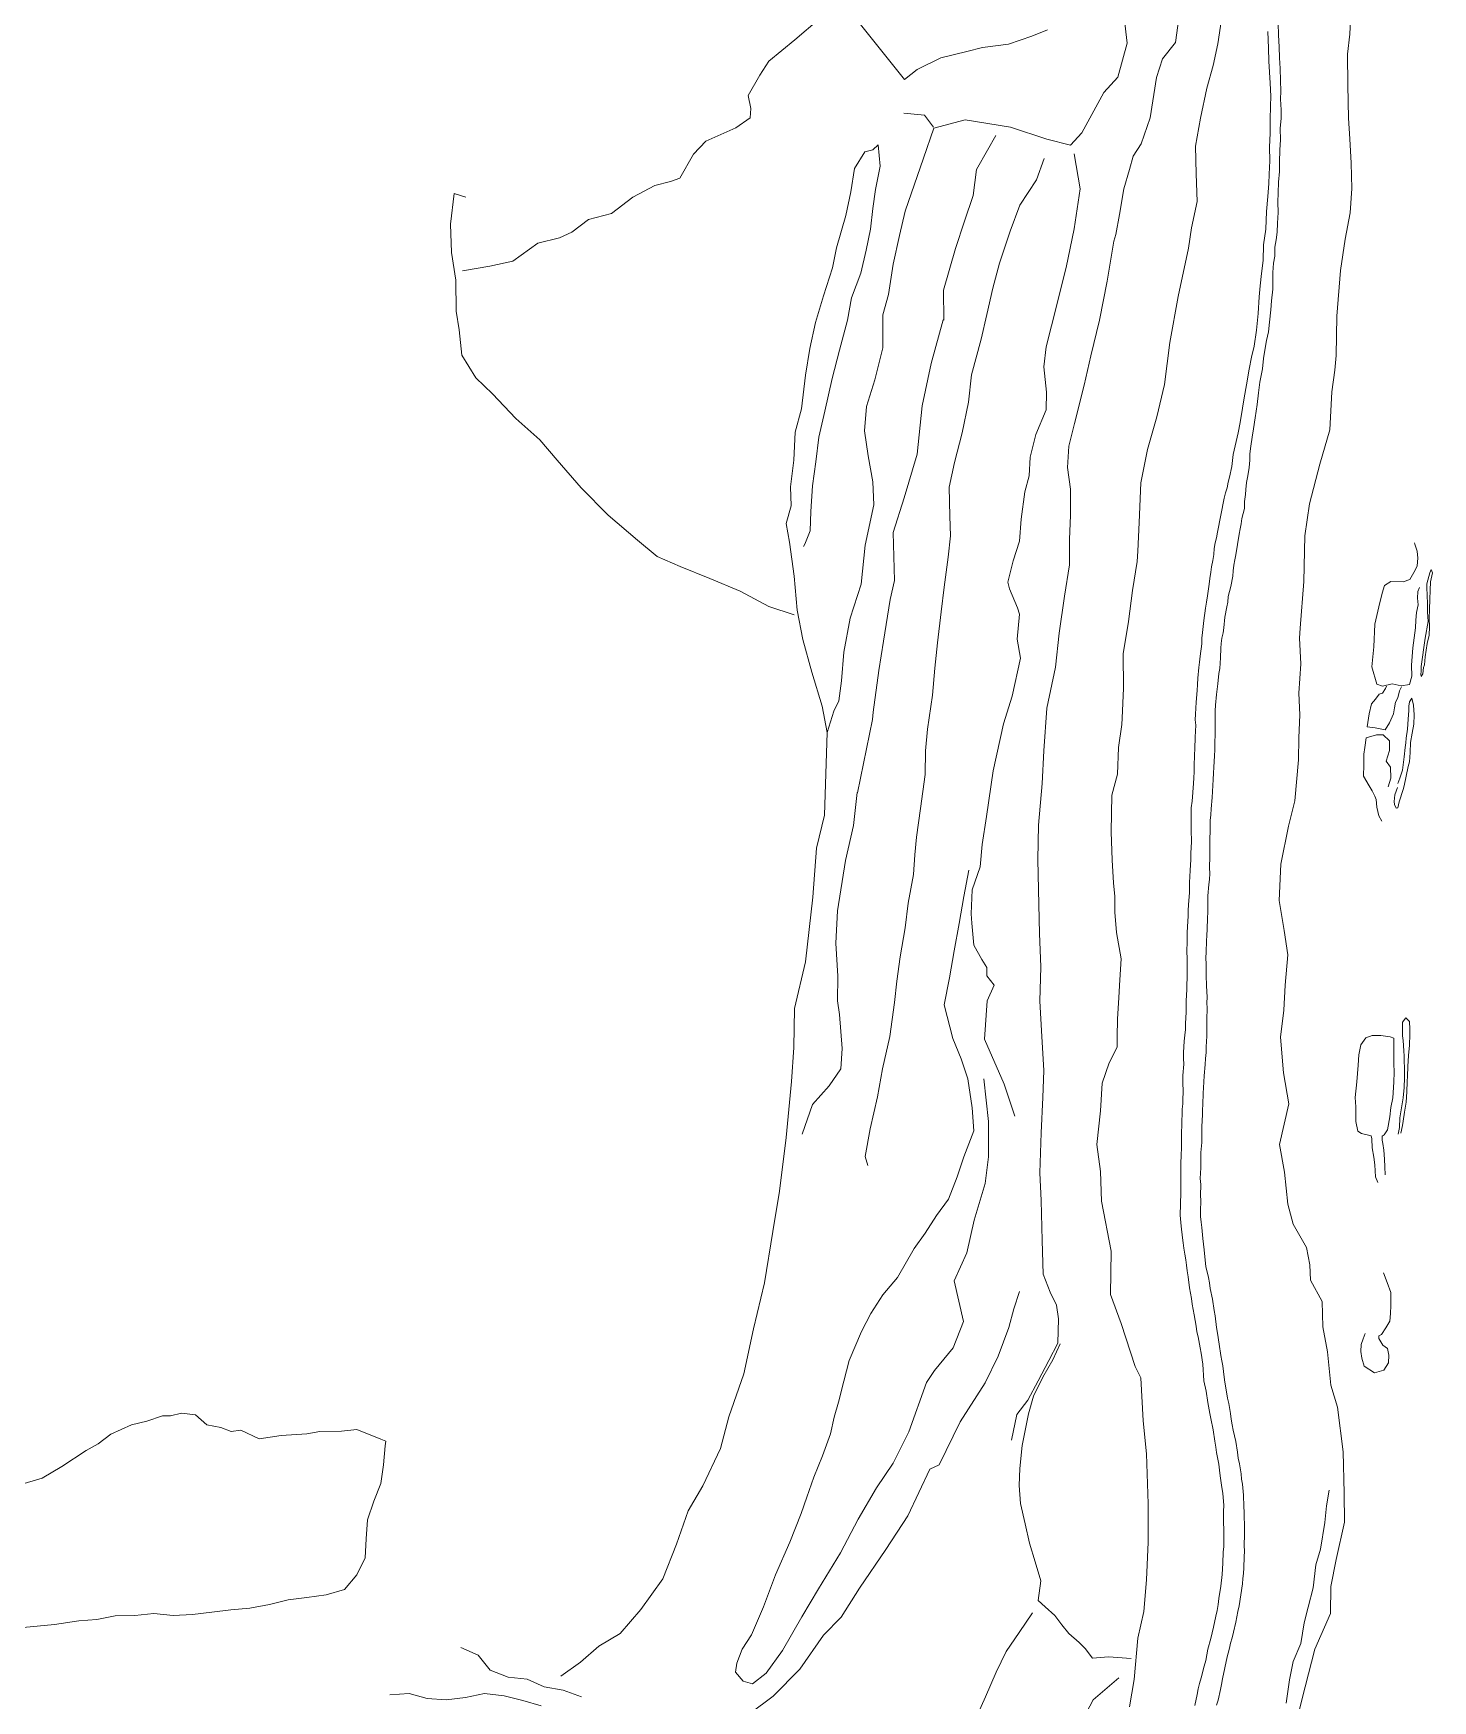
# Model space of a CAD drawing. Extents: x 683321 to 688873, y 7661944 to 7668387.
# Drawn here: x 685194.4 to 685565.3, y 7665624.4 to 7666066.5 of the extents above; entities that cross this region are included whole.
import ezdxf

# ---------------------------------------------------------------- set-up
doc = ezdxf.new("R2010")
doc.units = 0
doc.header["$MEASUREMENT"] = 0
doc.layers.add('01 CRESTA_Line', color=3, linetype='Continuous', lineweight=20)

msp = doc.modelspace()

# ---------------------------------------------------------------- linework, layer by layer
at = {"layer": '01 CRESTA_Line'}
for points in [[(685334.24, 7665630.9, 4250.77), (685339.4, 7665634.64, 4252.93), (685344.34, 7665638.86, 4254.88), (685349.96, 7665642.21, 4255.91), (685355.47, 7665648.59, 4258.19), (685361.29, 7665656.75, 4259.31), (685364.9, 7665665.88, 4260.43), (685367.94, 7665674.76, 4261.44), (685371.9, 7665681.42, 4261.79), (685376.57, 7665691.25, 4262.58), (685378.75, 7665699.65, 4264.15), (685382.75, 7665711.1, 4265.39), (685385.31, 7665723, 4266.96), (685388.17, 7665735.21, 4268.51), (685390.45, 7665748.84, 4270.43), (685392.15, 7665759.49, 4272.03), (685393.97, 7665773.74, 4273.08), (685395.39, 7665788.61, 4274.46), (685395.98, 7665797.58, 4275.34), (685396.16, 7665807.92, 4275.82), (685399.04, 7665820.34, 4275.68), (685401.05, 7665837.42, 4277.66), (685401.98, 7665850.4, 4278.45), (685404.1, 7665859.19, 4278.37), (685404.43, 7665870.15, 4279.83), (685404.79, 7665881.1, 4281.65), (685406.54, 7665886.8, 4280.14), (685407.93, 7665889.5, 4280.31), (685408.59, 7665894.85, 4281.19), (685409.22, 7665902.4, 4282.09), (685410.92, 7665911.42, 4282.57), (685413.84, 7665920.44, 4283.02), (685414.87, 7665930.8, 4283.02), (685417.14, 7665941.44, 4282.92), (685416.89, 7665947.56, 4282.94), (685415.7, 7665954.47, 4283.05), (685414.72, 7665961.13, 4283.28), (685415.25, 7665967.57, 4283.82), (685417.49, 7665974.57, 4283.77), (685419.61, 7665983.12, 4284.5), (685419.58, 7665991.82, 4284.55), (685421.11, 7665997.2, 4284.35), (685422.3, 7666005.32, 4284.4), (685424.01, 7666012.91, 4284.32), (685425.52, 7666019.37, 4284.2), (685430.34, 7666033.35, 4284.01), (685433.1, 7666041.3, 4284.02), (685441.41, 7666043.54, 4278.4), (685453.37, 7666041.61, 4269.3), (685463.06, 7666038.41, 4260.93), (685469.3, 7666036.82, 4257.01), (685472.3, 7666040.12, 4255.47), (685478.16, 7666050.79, 4250.27), (685481.81, 7666054.87, 4248.01), (685484.34, 7666063.9, 4246.41), (685482.93, 7666076.07, 4246.57)], [(685408.32, 7666075.56, 4286.03), (685425.35, 7666054.23, 4280.76), (685428.64, 7666056.86, 4278.76), (685434.95, 7666059.98, 4274.93), (685441.8, 7666061.69, 4270.59), (685445.97, 7666062.71, 4268.06), (685452.91, 7666063.62, 4263.15), (685459.06, 7666065.71, 4258.94), (685463.2, 7666067.42, 4258.7)], [(685308.21, 7666003.52, 4348.57), (685315.45, 7666004.77, 4345.41), (685321.48, 7666006.09, 4342.9), (685328.13, 7666010.86, 4339.3), (685333.84, 7666012.28, 4336.24), (685337.17, 7666013.74, 4334.43), (685341.56, 7666017.08, 4331.29), (685347.69, 7666018.74, 4328.12), (685353.33, 7666023.07, 4324.17), (685359.17, 7666026.16, 4319.79), (685363.3, 7666027.17, 4317.35), (685365.73, 7666028.07, 4316.1), (685369.4, 7666034.44, 4313.37), (685372.63, 7666037.88, 4311.43), (685380.64, 7666041.41, 4306.76), (685384.4, 7666044.11, 4304.38), (685384.57, 7666046.51, 4303.88), (685383.88, 7666049.98, 4303.55), (685386.94, 7666055.36, 4301.19), (685389.32, 7666059.13, 4299.23), (685396.22, 7666064.75, 4294.76), (685402.91, 7666070.44, 4290.36)], [(685498.29, 7666072.4, 4236.3), (685497.11, 7666064.04, 4236.27), (685493.7, 7666059.71, 4236.14), (685492.08, 7666054.81, 4236.04), (685490.44, 7666044.11, 4235.76), (685488.05, 7666037.19, 4235.39), (685485.9, 7666033.88, 4235.74), (685484.98, 7666030.4, 4235.41), (685483.44, 7666025.29, 4235.29), (685482.3, 7666018.41, 4235.21), (685481.34, 7666013.12, 4235.34), (685480.81, 7666011.38, 4235.38), (685479.03, 7666000.75, 4235.13), (685476.99, 7665990.43, 4235.03), (685474.66, 7665980.94, 4234.87), (685472.96, 7665973.16, 4235.14), (685470.38, 7665963.03, 4235.17), (685468.84, 7665957.06, 4235.22), (685468.47, 7665951.33, 4235.26), (685469.26, 7665945.62, 4235.24), (685469.32, 7665938.72, 4235.12), (685469.06, 7665932.26, 4235.14), (685469.06, 7665925.55, 4235.17), (685467.72, 7665917.28, 4235.2), (685466.3, 7665907.46, 4235.24), (685465.29, 7665898.4, 4235.23), (685463.04, 7665887.59, 4235.44), (685462.23, 7665876.22, 4235.3), (685461.77, 7665867.6, 4235.04), (685460.82, 7665856.54, 4235.13), (685460.61, 7665847.47, 4235.47), (685460.91, 7665835.55, 4235.41), (685461.06, 7665827.81, 4235.54), (685461.4, 7665818.99, 4235.76), (685461.2, 7665809.87, 4236.12), (685461.71, 7665800.48, 4236.04), (685462.27, 7665791.54, 4235.8), (685461.98, 7665784.35, 4236.05), (685461.49, 7665774.98, 4236.06), (685461.17, 7665764.41, 4236.33), (685461.51, 7665757.07, 4236.26), (685461.75, 7665746.39, 4236.61), (685462.03, 7665737.52, 4236.42), (685463.91, 7665732.75, 4234.97), (685465.63, 7665729.28, 4234.11), (685466.11, 7665725.7, 4233.55), (685465.96, 7665719.17, 4233.62), (685463.55, 7665714.64, 4233.74), (685460.69, 7665709.25, 4233.96), (685458.03, 7665704.13, 4234.09), (685455.1, 7665700.25, 4234.32), (685453.7, 7665693.52, 4233.88)], [(685484.95, 7665622.75, 4216.12), (685486.21, 7665630.06, 4217.64), (685487.13, 7665641.02, 4220.2), (685488.73, 7665648.07, 4220.05), (685489.41, 7665656.44, 4220.11), (685489.88, 7665666.45, 4220.45), (685489.92, 7665676.62, 4220.39), (685489.42, 7665689.89, 4220.07), (685488.58, 7665698.65, 4219.78), (685487.95, 7665710, 4220.31), (685486.48, 7665713, 4220.29), (685482.71, 7665724.39, 4220.1), (685479.9, 7665732.1, 4220.11), (685480.1, 7665743.62, 4220.24), (685477.49, 7665756.81, 4220.32), (685477.25, 7665764.68, 4220.33), (685476.27, 7665771.92, 4220.35), (685477.21, 7665780.81, 4220.27), (685477.68, 7665788.17, 4220.5), (685479.52, 7665793.49, 4220.68), (685481.65, 7665797.71, 4220.4), (685481.7, 7665800.4, 4220.47), (685481.77, 7665805.1, 4220.48), (685482.15, 7665810.88, 4220.49), (685482.42, 7665815.55, 4220.41), (685482.73, 7665821.14, 4220.17), (685481.45, 7665828.06, 4221.5), (685481.06, 7665833.44, 4221.27), (685481.09, 7665837.63, 4221.07), (685480.73, 7665841.21, 4221.09), (685480.35, 7665847.26, 4220.88), (685480.1, 7665854.73, 4220.81), (685480.22, 7665864.5, 4221.08), (685481.75, 7665870.02, 4220.75), (685482.04, 7665877.11, 4220.97), (685482.91, 7665883.26, 4220.98), (685482.96, 7665884.91, 4221.06), (685483.33, 7665892.85, 4220.96), (685483.26, 7665901.95, 4220.91), (685484.7, 7665910.52, 4220.78), (685485.73, 7665918.79, 4220.89), (685486.94, 7665926.49, 4220.81), (685487.18, 7665929.19, 4220.98), (685487.54, 7665936.78, 4220.89), (685487.92, 7665947.26, 4220.71), (685489.73, 7665956.18, 4220.42), (685492.18, 7665964.79, 4220.02), (685494.22, 7665973.37, 4219.93), (685495.59, 7665984.49, 4219.71), (685497.86, 7665996.68, 4219.88), (685500.55, 7666009.54, 4220.1), (685501.36, 7666014.87, 4220.19), (685502.86, 7666021.87, 4220.29), (685502.61, 7666029.19, 4220.46), (685502.45, 7666036.55, 4220.25), (685503.77, 7666044.01, 4220.4), (685505.47, 7666051.96, 4220.49), (685507.08, 7666057.91, 4220.83), (685508.36, 7666063.7, 4220.97), (685509.33, 7666070.13, 4221.24)], [(685543.73, 7666073.48, 4210.77), (685543.31, 7666066.22, 4210.74), (685542.73, 7666060.99, 4210.84), (685542.84, 7666052.74, 4211.34), (685543.02, 7666044.03, 4211.42), (685543.31, 7666038.55, 4211.01), (685543.68, 7666032.02, 4211.19), (685543.88, 7666025.37, 4211.1), (685543.38, 7666018.92, 4210.71), (685542.14, 7666011.94, 4210.7), (685540.87, 7666003.59, 4209.89), (685539.93, 7665991.51, 4209.84), (685539.74, 7665981.03, 4209.61), (685539.32, 7665977.18, 4209.9), (685538.52, 7665971.45, 4209.73), (685538.01, 7665961.36, 4209.31), (685535.41, 7665952.24, 4209.1), (685532.67, 7665941.7, 4208.14), (685531.43, 7665933.29, 4207.81), (685531.12, 7665921.18, 4207.85), (685530.16, 7665908.75, 4207.3), (685530, 7665906.11, 4207.17), (685530.39, 7665899.28, 4207.15), (685529.85, 7665891.55, 4206.77), (685530.12, 7665885.75, 4206.68), (685529.85, 7665879.74, 4206.59), (685529.77, 7665873.82, 4206.57), (685528.8, 7665862.97, 4205.81), (685527.11, 7665856.25, 4206.4), (685525.02, 7665846.16, 4206.2), (685524.57, 7665836.55, 4206.45), (685525.93, 7665828.61, 4206.57), (685526.89, 7665822.19, 4206.38), (685526.22, 7665814.13, 4205.54), (685525.83, 7665807.45, 4206.38), (685524.96, 7665800.32, 4206.04), (685525.73, 7665790.84, 4207.07), (685527.15, 7665782.69, 4206.68), (685524.72, 7665771.85, 4206.26), (685526, 7665764.53, 4205.31), (685526.86, 7665756.09, 4205.46), (685528.33, 7665750.73, 4205.26), (685531.81, 7665744.56, 4205.14), (685532.74, 7665739.96, 4205.13), (685532.94, 7665735.9, 4205.23), (685535.96, 7665730.22, 4204.33), (685536.2, 7665723.54, 4202.96), (685537.37, 7665716.9, 4203.14), (685538.29, 7665708.09, 4203.65), (685540.09, 7665702.24, 4205.58), (685541.56, 7665690.4, 4205.3), (685541.79, 7665679.47, 4203.13), (685541.92, 7665671.74, 4202.22), (685539.75, 7665661.83, 4200.92), (685538.31, 7665654.65, 4200.29), (685538.21, 7665647.55, 4199.64), (685534.06, 7665638.1, 4199.54), (685531.53, 7665628.1, 4199.19), (685529.3, 7665619.38, 4199.27)], [(685521.56, 7666066.96, 4210.84), (685521.78, 7666062.52, 4210.89), (685521.88, 7666059.12, 4210.81), (685522.25, 7666053.24, 4210.62), (685522.36, 7666049.85, 4210.6), (685522.33, 7666047.17, 4210.52), (685522.24, 7666043.66, 4210.48), (685522.19, 7666040.05, 4210.3), (685522.08, 7666036.26, 4210.13), (685522.14, 7666032.69, 4210.06), (685521.96, 7666029.16, 4209.94), (685521.84, 7666026.63, 4209.87), (685521.64, 7666023.18, 4209.78), (685521.26, 7666019.26, 4209.63), (685521.03, 7666014.55, 4209.62), (685520.48, 7666010.4, 4209.58), (685520.4, 7666006.27, 4209.44), (685519.9, 7666002.84, 4209.34), (685519.57, 7665999.49, 4209.2), (685519.33, 7665996.61, 4209.16), (685519.04, 7665992.21, 4208.89), (685518.57, 7665987.79, 4208.79), (685518, 7665983.57, 4208.62), (685517.27, 7665980.61, 4208.53), (685516.68, 7665977.47, 4208.43), (685515.96, 7665973.28, 4208.33), (685515.32, 7665969.87, 4208.31), (685514.92, 7665967.08, 4208.26), (685514.24, 7665963.31, 4208.16), (685513.73, 7665960.52, 4208), (685512.44, 7665954.8, 4207.86), (685512.02, 7665951.61, 4207.72), (685511.45, 7665948.82, 4207.72), (685511.09, 7665947.51, 4207.69), (685510.79, 7665945.98, 4207.65), (685510.36, 7665944.68, 4207.61), (685510.04, 7665943.25, 4207.51), (685508.22, 7665934.18, 4207.26), (685507.98, 7665932.72, 4207.22), (685507.68, 7665931.39, 4207.17), (685507.42, 7665929.85, 4207.09), (685507.27, 7665928.3, 4207.08), (685507, 7665926.68, 4207.03), (685506.71, 7665925.07, 4206.97), (685506.48, 7665923.58, 4206.95), (685506.25, 7665921.98, 4206.91), (685506.05, 7665920.43, 4206.84), (685505.57, 7665917.31, 4206.71), (685505.33, 7665915.7, 4206.71), (685505.05, 7665914.05, 4206.65), (685504.68, 7665910.78, 4206.52), (685504.27, 7665907.6, 4206.48), (685504.12, 7665906.11, 4206.44), (685504.12, 7665904.64, 4206.3), (685503.69, 7665901.38, 4206.23), (685503.5, 7665899.78, 4206.15), (685503.31, 7665898.33, 4206.2), (685503.02, 7665895.49, 4205.99), (685502.95, 7665893.87, 4205.97), (685502.84, 7665892.28, 4205.96), (685502.65, 7665889.11, 4205.82), (685502.47, 7665885.96, 4205.74), (685502.37, 7665884.49, 4205.72), (685502.52, 7665883.07, 4205.7), (685502.37, 7665879.91, 4205.43), (685502.24, 7665876.79, 4205.39), (685502.18, 7665875.21, 4205.33), (685502.1, 7665872.14, 4205.22), (685502.08, 7665870.67, 4205.19), (685501.97, 7665869.09, 4205.14), (685501.93, 7665867.63, 4205.15), (685501.51, 7665862.92, 4205.01), (685501.32, 7665861.18, 4205.06), (685501.28, 7665859.91, 4204.94), (685501.28, 7665856.81, 4204.83), (685501.3, 7665855.28, 4204.84), (685501.35, 7665852.15, 4204.83), (685501.27, 7665850.63, 4204.82), (685501.23, 7665849.11, 4204.73), (685501.17, 7665847.47, 4204.67), (685500.99, 7665844.49, 4204.57), (685500.85, 7665841.38, 4204.63), (685500.87, 7665840.03, 4204.57), (685500.81, 7665838.65, 4204.53), (685500.57, 7665835.41, 4204.53), (685500.49, 7665833.91, 4204.44), (685500.51, 7665832.49, 4204.41), (685500.3, 7665829.58, 4204.38), (685500.24, 7665828.11, 4204.39), (685500.19, 7665825.12, 4204.27), (685500.11, 7665823.7, 4204.23), (685500.21, 7665820.59, 4203.99), (685500.19, 7665818.96, 4203.91), (685500.19, 7665815.83, 4203.83), (685500.1, 7665814.47, 4203.8), (685500.11, 7665812.97, 4203.77), (685499.97, 7665810, 4203.69), (685499.92, 7665806.97, 4203.63), (685499.82, 7665804, 4203.45), (685499.76, 7665802.36, 4203.4), (685499.64, 7665800.87, 4203.3), (685499.45, 7665799.23, 4203.33), (685499.25, 7665796.25, 4203.26), (685499.29, 7665794.65, 4203.14), (685499.31, 7665793.16, 4203.1), (685499.07, 7665790.19, 4203), (685499.1, 7665788.69, 4202.97), (685499.13, 7665785.61, 4202.84), (685499.1, 7665784.1, 4202.85), (685499.04, 7665782.67, 4202.79), (685498.93, 7665781.23, 4202.81), (685498.77, 7665776.83, 4202.71), (685498.73, 7665775.25, 4202.73), (685498.74, 7665773.73, 4202.61), (685498.76, 7665770.68, 4202.51), (685498.63, 7665769.37, 4202.47), (685498.52, 7665766.49, 4202.39), (685498.52, 7665764.97, 4202.38), (685498.53, 7665762.04, 4202.27), (685498.52, 7665759.09, 4202.26), (685498.37, 7665753.14, 4202.16), (685498.67, 7665750.25, 4202.01), (685499, 7665747.17, 4202), (685499.14, 7665745.82, 4201.92), (685499.37, 7665744.36, 4201.86), (685499.6, 7665742.84, 4201.86), (685499.88, 7665741.32, 4201.85), (685500.08, 7665739.89, 4201.83), (685500.24, 7665738.41, 4201.78), (685500.49, 7665736.83, 4201.78), (685500.86, 7665733.9, 4201.7), (685501.34, 7665731.01, 4201.71), (685501.55, 7665729.55, 4201.68), (685501.83, 7665728.13, 4201.62), (685502.08, 7665726.72, 4201.57), (685502.61, 7665723.72, 4201.56), (685502.79, 7665722.23, 4201.58), (685503.1, 7665720.85, 4201.58), (685503.63, 7665718.01, 4201.48), (685503.97, 7665716.53, 4201.43), (685504.34, 7665713.62, 4201.31), (685504.46, 7665712.15, 4201.24), (685504.55, 7665710.7, 4201.28), (685504.68, 7665709.22, 4201.3), (685505.23, 7665706.44, 4201.13), (685505.74, 7665703.5, 4201.09), (685506.24, 7665700.58, 4201.03), (685506.51, 7665699.24, 4200.94), (685507.12, 7665696.23, 4200.93), (685507.52, 7665693.21, 4200.8), (685507.79, 7665691.64, 4200.8), (685508.02, 7665690.19, 4200.78), (685508.58, 7665687.09, 4200.7), (685508.77, 7665685.54, 4200.67), (685508.99, 7665683.99, 4200.67), (685509.44, 7665680.96, 4200.65), (685509.66, 7665679.46, 4200.57), (685509.9, 7665676.2, 4200.46), (685509.89, 7665674.69, 4200.37), (685509.89, 7665671.44, 4200.28), (685509.95, 7665670.02, 4200.31), (685509.95, 7665666.86, 4200.31), (685509.95, 7665665.32, 4200.28), (685509.78, 7665663.79, 4200.2), (685509.67, 7665660.84, 4200.17), (685509.63, 7665659.36, 4200.17), (685509.5, 7665657.89, 4200.18), (685509.13, 7665654.75, 4200.07), (685508.63, 7665651.53, 4199.97), (685508.44, 7665649.93, 4199.92), (685508.14, 7665648.37, 4199.84), (685507.8, 7665646.84, 4199.82), (685507.21, 7665643.87, 4199.84), (685506.81, 7665642.43, 4199.78), (685506.46, 7665640.92, 4199.73), (685505.68, 7665638.05, 4199.62), (685505.13, 7665635.04, 4199.53), (685504.73, 7665633.55, 4199.54), (685503.91, 7665630.52, 4199.49), (685503.49, 7665629.01, 4199.41), (685503.17, 7665627.57, 4199.44), (685502.84, 7665626.1, 4199.36), (685502.29, 7665623.14, 4199.25)], [(685507.98, 7665623.21, 4199.37), (685508.43, 7665624.58, 4199.4), (685509.08, 7665627.34, 4199.43), (685509.34, 7665628.75, 4199.49), (685509.57, 7665630.24, 4199.52), (685510.78, 7665636.03, 4199.65), (685511.07, 7665637.04, 4199.7), (685511.42, 7665638.33, 4199.68), (685511.73, 7665639.7, 4199.68), (685512.12, 7665641.09, 4199.71), (685512.47, 7665642.61, 4199.8), (685513.16, 7665645.24, 4199.82), (685513.36, 7665646.66, 4199.82), (685513.68, 7665648.1, 4199.93), (685513.97, 7665649.56, 4199.99), (685514.45, 7665652.47, 4200.01), (685514.86, 7665655.37, 4200.09), (685514.98, 7665656.77, 4200.17), (685515.11, 7665658.18, 4200.19), (685515.2, 7665659.65, 4200.22), (685515.36, 7665662.56, 4200.27), (685515.42, 7665664.07, 4200.32), (685515.36, 7665665.55, 4200.35), (685515.45, 7665668.5, 4200.29), (685515.45, 7665671.4, 4200.39), (685515.36, 7665672.85, 4200.37), (685515.3, 7665674.39, 4200.41), (685515.23, 7665675.88, 4200.45), (685515.11, 7665678.91, 4200.54), (685514.91, 7665681.83, 4200.6), (685514.65, 7665683.18, 4200.66), (685514.52, 7665684.56, 4200.77), (685514.05, 7665687.24, 4200.82), (685513.78, 7665688.72, 4200.84), (685513.56, 7665690.27, 4200.86), (685513.1, 7665693.11, 4200.83), (685512.38, 7665696.14, 4200.94), (685512.14, 7665697.59, 4200.92), (685511.91, 7665699.04, 4201.02), (685511.7, 7665700.52, 4201.09), (685511.23, 7665703.23, 4201.12), (685510.91, 7665704.64, 4201.19), (685510.46, 7665707.39, 4201.22), (685510.18, 7665708.86, 4201.31), (685510.01, 7665710.21, 4201.36), (685509.65, 7665713.16, 4201.36), (685509.39, 7665714.53, 4201.35), (685509.16, 7665715.98, 4201.37), (685508.71, 7665718.95, 4201.45), (685508.27, 7665721.87, 4201.51), (685508.04, 7665723.36, 4201.55), (685507.6, 7665726.46, 4201.68), (685507.35, 7665727.89, 4201.62), (685506.91, 7665730.83, 4201.7), (685506.33, 7665733.73, 4201.77), (685506.17, 7665735.19, 4201.78), (685505.89, 7665736.59, 4201.8), (685505.56, 7665738.09, 4201.84), (685505.21, 7665739.48, 4201.86), (685504.7, 7665743.95, 4201.92), (685504.54, 7665745.48, 4201.97), (685504.39, 7665746.93, 4202.01), (685504.13, 7665749.86, 4202.05), (685503.91, 7665751.32, 4202.01), (685503.79, 7665752.77, 4202.07), (685503.74, 7665754.2, 4202.15), (685503.82, 7665756.99, 4202.26), (685503.8, 7665758.33, 4202.27), (685503.86, 7665761.29, 4202.34), (685503.71, 7665762.82, 4202.39), (685503.82, 7665765.68, 4202.54), (685503.82, 7665766.98, 4202.61), (685503.85, 7665769.74, 4202.73), (685504.12, 7665772.4, 4202.77), (685504.1, 7665773.73, 4202.73), (685504.09, 7665775.16, 4202.78), (685504.09, 7665776.67, 4202.8), (685504.3, 7665779.72, 4202.87), (685504.33, 7665781.11, 4202.95), (685504.39, 7665782.5, 4202.93), (685504.45, 7665785.53, 4203.01), (685504.59, 7665786.93, 4203.08), (685504.75, 7665790.08, 4203.13), (685504.96, 7665793.13, 4203.24), (685505.06, 7665794.7, 4203.32), (685505.22, 7665796.24, 4203.35), (685505.29, 7665797.79, 4203.46), (685505.4, 7665800.63, 4203.54), (685505.45, 7665802.1, 4203.61), (685505.42, 7665805.03, 4203.62), (685505.48, 7665808.02, 4203.83), (685505.47, 7665809.46, 4203.85), (685505.51, 7665810.91, 4203.82), (685505.37, 7665813.93, 4203.97), (685505.26, 7665816.8, 4204.02), (685505.24, 7665818.36, 4204.08), (685505.26, 7665819.78, 4204.1), (685505.21, 7665821.28, 4204.16), (685505.22, 7665822.93, 4204.3), (685505.34, 7665825.82, 4204.34), (685505.42, 7665827.4, 4204.4), (685505.5, 7665828.84, 4204.44), (685505.6, 7665831.93, 4204.55), (685505.68, 7665833.38, 4204.58), (685505.68, 7665834.88, 4204.53), (685505.73, 7665837.8, 4204.65), (685505.98, 7665840.78, 4204.8), (685506.15, 7665842.16, 4204.76), (685506.25, 7665843.72, 4204.8), (685506.15, 7665845.22, 4204.82), (685506.21, 7665848.29, 4204.8), (685506.21, 7665849.98, 4204.93), (685506.22, 7665853.1, 4204.92), (685506.3, 7665854.8, 4205), (685506.35, 7665857.82, 4205.07), (685506.49, 7665859.27, 4205.14), (685506.61, 7665860.85, 4205.2), (685506.81, 7665863.87, 4205.17), (685506.97, 7665865.5, 4205.18), (685507.15, 7665868.68, 4205.31), (685507.21, 7665870.29, 4205.28), (685507.25, 7665871.89, 4205.34), (685507.46, 7665874.96, 4205.35), (685507.54, 7665876.5, 4205.44), (685507.53, 7665877.98, 4205.43), (685507.6, 7665880.99, 4205.47), (685507.65, 7665883.92, 4205.58), (685507.62, 7665885.38, 4205.63), (685507.66, 7665886.87, 4205.73), (685507.7, 7665888.32, 4205.75), (685507.97, 7665891.22, 4205.9), (685508.33, 7665893.98, 4206.02), (685508.62, 7665896.76, 4206.15), (685508.85, 7665898.08, 4206.12), (685509.07, 7665900.94, 4206.26), (685509.17, 7665903.47, 4206.32), (685509.25, 7665904.67, 4206.29), (685509.39, 7665906.08, 4206.33), (685509.73, 7665907.5, 4206.37), (685509.93, 7665908.83, 4206.34), (685510.21, 7665911.7, 4206.62), (685510.72, 7665914.43, 4206.71), (685511.01, 7665915.69, 4206.71), (685511.13, 7665917.14, 4206.72), (685511.77, 7665919.81, 4206.72), (685512.31, 7665922.6, 4206.92), (685512.44, 7665923.99, 4206.95), (685512.63, 7665925.46, 4206.96), (685512.88, 7665926.85, 4207.03), (685513.09, 7665928.23, 4206.99), (685513.52, 7665930.96, 4207.11), (685514, 7665933.73, 4207.26), (685514.23, 7665935.11, 4207.3), (685514.54, 7665936.42, 4207.31), (685514.7, 7665937.84, 4207.39), (685515.4, 7665940.48, 4207.45), (685515.45, 7665942.33, 4207.51), (685515.64, 7665944.22, 4207.52), (685515.77, 7665945.53, 4207.52), (685515.98, 7665947.41, 4207.61), (685516.31, 7665949.17, 4207.65), (685516.64, 7665951.36, 4207.74), (685516.79, 7665953.32, 4207.84), (685516.84, 7665954.95, 4207.99), (685517.08, 7665957, 4208.03), (685517.45, 7665959.38, 4207.96), (685517.8, 7665961.6, 4208.07), (685518.2, 7665964.51, 4208.18), (685518.76, 7665968.07, 4208.35), (685519.09, 7665971.17, 4208.43), (685519.51, 7665974.02, 4208.44), (685520.21, 7665977.51, 4208.62), (685520.48, 7665980.28, 4208.59), (685520.82, 7665982.45, 4208.62), (685521.25, 7665985.08, 4208.74), (685521.77, 7665987.33, 4208.84), (685522.02, 7665989.91, 4208.93), (685522.36, 7665993.16, 4209.12), (685522.58, 7665995.58, 4209.1), (685522.97, 7665998.63, 4209.24), (685522.93, 7666001.34, 4209.2), (685522.94, 7666003.04, 4209.3), (685523.1, 7666005.52, 4209.36), (685523.43, 7666007.38, 4209.47), (685523.47, 7666009.76, 4209.56), (685523.78, 7666011.77, 4209.51), (685524.07, 7666013.77, 4209.54), (685524.15, 7666016.15, 4209.61), (685524.34, 7666018.98, 4209.67), (685524.27, 7666021.7, 4209.77), (685524.3, 7666024.16, 4209.83), (685524.4, 7666027.06, 4209.9), (685524.65, 7666029.85, 4209.94), (685524.71, 7666032.31, 4210.11), (685524.82, 7666035.59, 4210.07), (685524.99, 7666038.25, 4210.19), (685524.91, 7666041.26, 4210.25), (685525.11, 7666043.96, 4210.42), (685525.12, 7666046.22, 4210.58), (685525, 7666048.98, 4210.53), (685525.04, 7666051.16, 4210.62), (685524.96, 7666053.94, 4210.69), (685524.83, 7666057.11, 4210.73), (685524.65, 7666059.98, 4210.81), (685524.59, 7666062.94, 4210.87), (685524.47, 7666065.99, 4210.94), (685524.32, 7666069.15, 4210.95)], [(685432.98, 7666041.62, 4283.99), (685430.64, 7666044.8, 4284.19), (685425.13, 7666045.32, 4283.91)], [(685449.55, 7666039.36, 4271.3), (685447.35, 7666035.49, 4271.53), (685444.38, 7666030.4, 4271.7), (685443.5, 7666023.52, 4271.34), (685441.24, 7666016.71, 4271.26), (685438.82, 7666009.45, 4271.4), (685435.61, 7665998.39, 4271.39), (685435.77, 7665990.44, 4271.4), (685435.59, 7665990.52, 4271.38), (685432.39, 7665978.98, 4271.38), (685429.99, 7665967.75, 4271.46), (685428.67, 7665954.92, 4271.34), (685425.21, 7665943.36, 4271.01), (685422.3, 7665934.1, 4272.98), (685422.65, 7665921.44, 4270.72), (685421.53, 7665916.37, 4270.62), (685419.77, 7665905.3, 4270.21), (685418.48, 7665897.57, 4270.16), (685416.99, 7665886.49, 4270.06), (685416.85, 7665884.54, 4269.97), (685412.81, 7665865.09, 4270.07), (685412.74, 7665865.21, 4270.13), (685411.8, 7665856.41, 4270.2), (685409.66, 7665847.2, 4269.94), (685407.55, 7665833.84, 4269.07), (685407.1, 7665825.28, 4268.35), (685407.61, 7665816.51, 4267.43), (685407.57, 7665809.93, 4266.7), (685408.12, 7665806.37, 4266.3), (685408.78, 7665797.31, 4265.57), (685408.46, 7665791.9, 4264.9), (685405.3, 7665787.4, 4265.38), (685400.92, 7665782.51, 4265.47), (685398.18, 7665774.59, 4264.82)], [(685404.79, 7665881.1, 4281.65), (685403.47, 7665888.13, 4283.35), (685400.73, 7665897.13, 4285.55), (685398.39, 7665905.73, 4287.64), (685396.83, 7665913.55, 4289.41), (685396.05, 7665922.55, 4291.09), (685394.83, 7665931.57, 4293.14), (685393.96, 7665936.53, 4294.17), (685395.24, 7665941.2, 4294.85), (685395.14, 7665946.22, 4296.06), (685396, 7665953.32, 4297.07), (685396.33, 7665960.72, 4298.14), (685398, 7665966.88, 4298.48), (685399.09, 7665975.84, 4299.09), (685400.21, 7665982.94, 4299.53), (685401.72, 7665989.77, 4299.34), (685403.86, 7665996.84, 4298.75), (685406.2, 7666004.34, 4297.51), (685407.27, 7666009.6, 4296.69), (685409.8, 7666018.21, 4295.03), (685411.12, 7666024.42, 4294.17), (685412.1, 7666030.64, 4293.1), (685414.81, 7666035.03, 4292), (685416.92, 7666035.59, 4289.86), (685418.3, 7666036.93, 4290.11), (685418.87, 7666031.29, 4289.77), (685417.59, 7666025.09, 4289.78), (685416.88, 7666020.02, 4290), (685416.27, 7666014.57, 4290.14), (685415.18, 7666009.03, 4290.24), (685413.74, 7666002.86, 4290.37), (685411.27, 7665996.35, 4290.64), (685410.17, 7665990.42, 4290.77), (685408.06, 7665982.45, 4290.99), (685406.18, 7665974.96, 4291.25), (685404.21, 7665966.31, 4291.11), (685402.6, 7665959.43, 4290.98), (685401.81, 7665952.83, 4290.79), (685400.93, 7665946.55, 4290.5), (685400.47, 7665939.7, 4290.26), (685400.3, 7665934.61, 4289.79), (685398.88, 7665931.06, 4289.2), (685398.56, 7665930.41, 4288.94)], [(685470.25, 7666034.49, 4250.85), (685471.86, 7666025.25, 4246.97), (685470.27, 7666014.63, 4247.83), (685468.13, 7666004.43, 4248.98), (685464.25, 7665988.92, 4250.08), (685462.84, 7665983.37, 4250.09), (685462.27, 7665978.06, 4249.88), (685462.96, 7665971.37, 4249.86), (685462.88, 7665966.65, 4249.85), (685460.1, 7665960.12, 4249.97), (685458.61, 7665954.12, 4249.96), (685458.39, 7665949.12, 4250.09), (685457.2, 7665944.95, 4250.16), (685456.27, 7665937.71, 4250.46), (685455.79, 7665931.8, 4250.47), (685454.12, 7665926.62, 4250.39), (685452.69, 7665920.94, 4250.27), (685453.18, 7665919.24, 4250.34), (685455.28, 7665914.15, 4250.41), (685455.78, 7665912.51, 4250.66), (685455.19, 7665905.89, 4250.87), (685456.07, 7665900.82, 4250.83), (685453.85, 7665890.74, 4251.08), (685451.53, 7665883.44, 4251), (685448.79, 7665870.99, 4251.14), (685447.07, 7665858.8, 4251.28), (685445.92, 7665851.44, 4251.78), (685445.4, 7665845.52, 4251.92), (685443.28, 7665839.43, 4252.29), (685442.95, 7665833.01, 4252.97), (685443.11, 7665830.53, 4253.14), (685443.7, 7665824.77, 4251.6), (685445.83, 7665820.9, 4250.55), (685447.14, 7665818.77, 4249.81), (685447.16, 7665816.56, 4249.35), (685449.03, 7665814.11, 4248.6), (685447.26, 7665810.01, 4248.63), (685446.55, 7665799.84, 4249.97), (685451.7, 7665787.85, 4246.99), (685454.57, 7665779.42, 4244.68)], [(685415.55, 7665766.34, 4259.77), (685414.92, 7665768.69, 4259.95), (685416.24, 7665775.99, 4259.98), (685418.13, 7665784.5, 4259.96), (685419.44, 7665791.94, 4260.39), (685421.45, 7665800.52, 4260.33), (685422.7, 7665809.55, 4260.34), (685423.24, 7665815.17, 4260.41), (685424.12, 7665821.62, 4260.46), (685425.47, 7665829.29, 4260.44), (685426.31, 7665835.83, 4260.32), (685427.65, 7665843.47, 4260.2), (685428.07, 7665848.69, 4260.26), (685428.53, 7665853.32, 4260.19), (685429.56, 7665860.99, 4259.94), (685430.82, 7665869.97, 4259.72), (685430.9, 7665876.21, 4259.74), (685431.39, 7665881.95, 4259.58), (685432.76, 7665890.97, 4259.77), (685433.34, 7665898.13, 4259.64), (685434.07, 7665904.85, 4259.89), (685435.02, 7665913.09, 4260.06), (685435.85, 7665919.68, 4260.19), (685436.9, 7665927.63, 4260.1), (685437.47, 7665933.28, 4260.12), (685437.31, 7665938.43, 4260.19), (685437.15, 7665946.19, 4260.49), (685438.56, 7665952.71, 4260.37), (685440.63, 7665960.53, 4260.25), (685442.26, 7665968.7, 4260.39), (685443.1, 7665975.91, 4260.43), (685445.66, 7665985.35, 4260.41), (685447.09, 7665991.91, 4260.72), (685448.73, 7665998.93, 4260.85), (685450.48, 7666005.53, 4260.7), (685453.32, 7666014.07, 4261.19), (685455.87, 7666020.9, 4261.14), (685460.28, 7666027.66, 4261.05), (685462.34, 7666033.32, 4261.26)], [(685396.04, 7665912.35, 4288.38), (685389.31, 7665914.51, 4292.01), (685381.77, 7665918.57, 4295.47), (685373.74, 7665921.98, 4299.38), (685365.85, 7665925.1, 4303.51), (685359.76, 7665927.77, 4306.76), (685354.58, 7665932.09, 4310.2), (685346.75, 7665938.69, 4315.24), (685339.58, 7665946.01, 4319.97), (685333.22, 7665953.31, 4325.11), (685328.62, 7665958.7, 4329.27), (685322.33, 7665964.33, 4334.89), (685316.14, 7665970.94, 4341.03), (685311.67, 7665975.13, 4344.86), (685307.99, 7665981.11, 4348.53), (685307.31, 7665987.83, 4350.82), (685306.51, 7665992.83, 4351.75), (685306.36, 7666001.04, 4351.3), (685305.25, 7666008.37, 4351.08), (685305.02, 7666015.84, 4350.56), (685305.94, 7666023.97, 4348.72), (685309.03, 7666023.07, 4346.95)], [(685560.45, 7665931.36, 4190.39), (685560.52, 7665931.02, 4190.51), (685561.19, 7665929.22, 4190.92), (685561.34, 7665927.34, 4190.84), (685561.22, 7665925.31, 4190.8), (685560.66, 7665924.16, 4190.77), (685559.2, 7665921.64, 4190.75), (685557.46, 7665921.08, 4190.8), (685554.19, 7665921.12, 4190.72), (685552.52, 7665920.05, 4190.36), (685551.88, 7665918.02, 4190.21), (685551, 7665914.45, 4190.18), (685549.99, 7665909.8, 4190.15), (685549.72, 7665903.85, 4190.12), (685549.12, 7665898.49, 4190.09), (685550.45, 7665893.95, 4190.06), (685551.98, 7665893.35, 4190.23), (685554.51, 7665894.04, 4189.65), (685555.34, 7665893.88, 4189.55), (685556.95, 7665893.48, 4190.01), (685559.19, 7665893.88, 4189.91), (685559.73, 7665896.02, 4190.17), (685559.66, 7665898.99, 4190.18), (685560.01, 7665903.57, 4190), (685560.4, 7665906.24, 4189.99), (685560.71, 7665908.89, 4189.88), (685560.82, 7665910.92, 4189.93), (685560.96, 7665912.92, 4189.97), (685561.41, 7665914.93, 4190.06), (685561.31, 7665916.74, 4190.07), (685561.34, 7665918.46, 4190.25), (685561.83, 7665919.52, 4190.22)], [(685562.25, 7665895.95, 4191.6), (685562.71, 7665896.66, 4191.73), (685562.83, 7665898.3, 4191.68), (685563.08, 7665899.04, 4191.74), (685563.33, 7665901.13, 4191.79), (685563.83, 7665904.69, 4191.7), (685564.33, 7665906.95, 4191.66), (685564.46, 7665909.12, 4191.6), (685564.4, 7665911.36, 4191.55), (685564.45, 7665913.84, 4191.5), (685564.53, 7665916.36, 4191.57), (685564.62, 7665918.81, 4191.5), (685564.71, 7665921.05, 4191.44), (685565.28, 7665923.4, 4191.16), (685564.91, 7665924.32, 4190.9), (685564.56, 7665923.48, 4191.1), (685563.72, 7665920.53, 4191.43), (685563.7, 7665919.52, 4191.58), (685563.96, 7665915.33, 4191.54), (685563.95, 7665913.02, 4191.57), (685564.05, 7665910.51, 4191.51), (685563.32, 7665906.12, 4191.61), (685562.93, 7665903.64, 4191.63), (685562.57, 7665901.09, 4191.74), (685562.27, 7665898.65, 4191.77), (685562.26, 7665897.68, 4191.72), (685562.19, 7665896.18, 4191.72)], [(685553.07, 7665893.37, 4190.1), (685552.76, 7665892.81, 4189.92), (685551.97, 7665891.58, 4190.06), (685551.1, 7665891.23, 4190.13), (685550.1, 7665889.97, 4190.16), (685549.1, 7665888.71, 4190.18), (685548.49, 7665886.09, 4190.2), (685547.94, 7665882.58, 4190.23), (685550.04, 7665882.39, 4190.06), (685552.68, 7665881.85, 4189.89), (685553.84, 7665883.7, 4189.79), (685554.9, 7665886.09, 4189.79), (685555.16, 7665887.61, 4189.83), (685555.41, 7665889.14, 4189.88), (685556.04, 7665890.34, 4189.92), (685556.48, 7665892.16, 4189.82), (685557.04, 7665893.2, 4190.04)], [(685556, 7665866.56, 4191.38), (685555.25, 7665864.57, 4191.29), (685555.12, 7665862.86, 4191.3), (685555.18, 7665862.03, 4191.42), (685555.57, 7665861.06, 4191.3), (685556.06, 7665861.18, 4191.35), (685556.45, 7665862.71, 4191.35), (685557.45, 7665866.04, 4191.45), (685557.77, 7665866.97, 4191.47), (685558.28, 7665869.55, 4191.44), (685558.82, 7665872.13, 4191.45), (685559.13, 7665873.34, 4191.43), (685559.31, 7665875.84, 4191.56), (685559.44, 7665878.45, 4191.48), (685559.82, 7665880.91, 4191.5), (685560.27, 7665883.36, 4191.42), (685560.38, 7665885.82, 4191.34), (685560.22, 7665888.35, 4191.18), (685559.75, 7665890.17, 4191.17), (685559.13, 7665889.26, 4191.08), (685558.97, 7665888.13, 4191.06), (685558.96, 7665886.96, 4191.16), (685558.78, 7665884.62, 4191.28), (685558.61, 7665882.03, 4191.43), (685558.22, 7665879.65, 4191.42), (685558.14, 7665878.37, 4191.4), (685558.03, 7665877.11, 4191.44), (685557.71, 7665874.66, 4191.4), (685557.26, 7665871.13, 4191.39), (685556.62, 7665868.99, 4191.31), (685556.03, 7665867.55, 4191.27)], [(685551.77, 7665857.59, 4190.24), (685551.02, 7665859.06, 4190.21), (685550.49, 7665861.28, 4190.23), (685550.28, 7665863.35, 4190.04), (685550, 7665864.24, 4189.85), (685549.22, 7665865.62, 4189.87), (685548.44, 7665867, 4189.9), (685546.97, 7665869.52, 4190.03), (685547.03, 7665872.51, 4190.07), (685547.03, 7665875.37, 4190.33), (685547.28, 7665877.14, 4190.3), (685547.7, 7665879.71, 4190.28), (685550.43, 7665880.49, 4190.08), (685552.18, 7665880.49, 4189.89), (685553.82, 7665878.92, 4189.88), (685553.83, 7665876.36, 4189.85), (685553.41, 7665874.92, 4189.93), (685552.99, 7665873.47, 4190.01), (685554.07, 7665871.88, 4189.91), (685554.18, 7665869.04, 4189.91), (685553.51, 7665866.67, 4189.83)], [(685442.33, 7665844.58, 4253.12), (685441.04, 7665837.62, 4253.19), (685439.83, 7665830.49, 4253.73), (685438.46, 7665823.22, 4254.55), (685437.27, 7665816.08, 4255.34), (685435.84, 7665808.94, 4256.32), (685438.08, 7665799.94, 4255.89), (685440.32, 7665794.57, 4255.97), (685442.1, 7665789.32, 4256.29), (685443.22, 7665781.61, 4256.89), (685443.67, 7665775.52, 4259.17), (685441.02, 7665768.64, 4259.59), (685439.3, 7665763.3, 4260.22), (685436.95, 7665757.38, 4260.53), (685433.77, 7665753.05, 4260.61), (685430.79, 7665748.4, 4260.49), (685427.9, 7665744.33, 4260.43), (685423.49, 7665736.64, 4264.27), (685419.54, 7665731.98, 4263.71), (685416.4, 7665727.03, 4262.99), (685413.91, 7665722.32, 4262.79), (685410.64, 7665714.58, 4262.06), (685409.23, 7665709.16, 4261.55), (685407.85, 7665703.52, 4261.24), (685406.71, 7665699.58, 4260.95), (685405.67, 7665695.2, 4260.37), (685403.55, 7665689.3, 4259.96), (685401.28, 7665683.72, 4259.39), (685399.45, 7665678.35, 4258.75), (685397.95, 7665674.05, 4258.05), (685394.96, 7665666.41, 4257.46), (685391.11, 7665657.76, 4256.68), (685387.92, 7665649.32, 4255.72), (685384.72, 7665641.89, 4255.22), (685382.26, 7665638.12, 4254.17), (685380.9, 7665634.37, 4253.62), (685380.49, 7665631.95, 4253.04), (685382.54, 7665629.56, 4252.04), (685385, 7665628.86, 4251.17), (685388.63, 7665631.69, 4250.53), (685393.01, 7665637.73, 4250.26), (685398.14, 7665646.69, 4250.49), (685402.5, 7665654.04, 4250.08), (685408.35, 7665663.65, 4250.21), (685413.06, 7665672.53, 4249.93), (685417.87, 7665680.86, 4249.63), (685422.28, 7665687.41, 4248.97), (685426.45, 7665695.73, 4248.68), (685431.13, 7665708.81, 4249.1), (685433.28, 7665711.96, 4248.56), (685438.25, 7665717.93, 4247.33), (685440.98, 7665724.98, 4247.26), (685438.5, 7665735.7, 4251.62), (685441.86, 7665743.15, 4250.63), (685443.8, 7665751.81, 4250.05), (685446.66, 7665761.56, 4250.33), (685447.58, 7665768.59, 4250.6), (685447.55, 7665777.96, 4250.85), (685446.37, 7665789.27, 4250.96)], [(685556.87, 7665774.9, 4191.74), (685557.31, 7665776.95, 4191.85), (685557.46, 7665778.09, 4191.94), (685557.8, 7665780.48, 4192.02), (685558.23, 7665783.12, 4192.11), (685558.41, 7665785.85, 4192.07), (685558.55, 7665788.56, 4192.24), (685558.59, 7665789.96, 4192.29), (685558.7, 7665792.59, 4192.28), (685558.84, 7665795.5, 4192.27), (685559.16, 7665798.23, 4192.28), (685559.24, 7665801, 4192.28), (685559.25, 7665802.42, 4192.28), (685559.14, 7665804.53, 4192.3), (685558.16, 7665805.49, 4192.32), (685557.26, 7665804.31, 4192.36), (685557.3, 7665801.97, 4192.39), (685557.33, 7665800.73, 4192.41), (685557.49, 7665799.42, 4192.35), (685557.65, 7665796.7, 4192.36), (685557.73, 7665795.31, 4192.39), (685557.81, 7665790.91, 4192.31), (685557.8, 7665789.57, 4192.31), (685557.74, 7665786.97, 4192.14), (685557.46, 7665784.26, 4192.02), (685557, 7665781.64, 4191.99), (685556.58, 7665778.97, 4191.97), (685556.46, 7665776.4, 4191.88), (685556.15, 7665774.58, 4191.86)], [(685552.7, 7665763.81, 4190.54), (685552.59, 7665765.93, 4190.64), (685552.52, 7665768.02, 4190.71), (685552.37, 7665770.38, 4190.77), (685552.08, 7665772.13, 4190.74), (685551.9, 7665773, 4190.58), (685551.94, 7665774.13, 4190.58), (685552.43, 7665774.44, 4190.51), (685553.29, 7665775.79, 4190.54), (685553.92, 7665779.18, 4190.73), (685554.19, 7665781.66, 4190.72), (685554.69, 7665784.26, 4190.78), (685554.96, 7665788.44, 4190.77), (685555.05, 7665791.03, 4190.87), (685554.98, 7665793.38, 4190.93), (685554.97, 7665795.94, 4191.07), (685555, 7665800.1, 4191.26), (685554.04, 7665800.46, 4190.96), (685551.59, 7665800.82, 4191.17), (685549.21, 7665800.74, 4191.19), (685547.6, 7665800.16, 4191.24), (685546.22, 7665798.33, 4191.18), (685545.72, 7665795.67, 4191.15), (685545.55, 7665792.87, 4191.01), (685545.22, 7665788.53, 4190.71), (685544.71, 7665784.36, 4190.59), (685544.96, 7665781.89, 4190.58), (685544.92, 7665777.94, 4190.63), (685545.49, 7665775.39, 4190.58), (685546.45, 7665774.82, 4190.43), (685548.97, 7665774.18, 4190.62), (685549.12, 7665773.38, 4190.58), (685549.25, 7665770.95, 4190.57), (685549.71, 7665768.54, 4190.74), (685549.93, 7665766.45, 4190.66), (685550.14, 7665763.33, 4190.76), (685550.74, 7665761.84, 4190.32)], [(685552.22, 7665737.87, 4190.27), (685553.21, 7665735.26, 4190.67), (685554.21, 7665732.65, 4191.08), (685554.2, 7665730.91, 4190.99), (685554.19, 7665729.16, 4190.91), (685554.08, 7665727.1, 4190.96), (685553.97, 7665725.03, 4191.01), (685552.83, 7665723.28, 4190.85), (685551.69, 7665721.53, 4190.69), (685551.02, 7665721.18, 4190.42), (685551.06, 7665720.41, 4190.42), (685552.06, 7665718.65, 4190.54), (685553.34, 7665717.76, 4191.22), (685553.71, 7665716.04, 4191.16), (685553.6, 7665713.99, 4191.11), (685552.33, 7665712.07, 4191.07), (685549.83, 7665711.33, 4190.58), (685547.1, 7665713.07, 4189.96), (685546.48, 7665715.21, 4189.96), (685546.27, 7665717.02, 4189.96), (685546.32, 7665718.84, 4189.96), (685546.89, 7665720.39, 4190.19), (685547.44, 7665721.74, 4190.31)], [(685384.27, 7665620.93, 4247.03), (685390.52, 7665625.63, 4246.63), (685397.6, 7665632.8, 4245.98), (685403.83, 7665641.83, 4244.82), (685408.54, 7665646.56, 4244.7), (685413.37, 7665654.21, 4243.79), (685420.33, 7665664.53, 4242.58), (685426.22, 7665673.42, 4241.74), (685432.04, 7665685.76, 4240.13), (685434.47, 7665686.92, 4240.38), (685440.04, 7665698.32, 4239.34), (685446.69, 7665708.72, 4238.25), (685450.13, 7665715.74, 4237.88), (685452.93, 7665723.36, 4237.32), (685454.25, 7665728.3, 4236.84), (685455.79, 7665732.93, 4236.57)], [(685466.57, 7665719, 4233.63), (685464.63, 7665714.81, 4233.64), (685461.99, 7665710.18, 4233.59), (685459.46, 7665705.18, 4233.73), (685458.21, 7665700.47, 4233.48), (685456.51, 7665692.09, 4233.33), (685455.91, 7665685.98, 4233.85), (685455.71, 7665681.47, 4234.44), (685456.04, 7665676.74, 4234.69), (685457.3, 7665671.33, 4234.93), (685458.42, 7665666.14, 4235.36), (685459.98, 7665661.22, 4235.48), (685461.46, 7665656.21, 4235.72), (685460.77, 7665650.98, 4238.04), (685462.56, 7665649.3, 4236.15), (685465.18, 7665646.97, 4233.91), (685466.97, 7665644.57, 4232.12), (685468.82, 7665642.24, 4230.51), (685471.61, 7665639.85, 4228.06), (685473.22, 7665638.26, 4226.75), (685475.15, 7665635.72, 4225.23), (685479.38, 7665636.02, 4223.08), (685485.42, 7665635.61, 4222.5)], [(685190.47, 7665681.58, 4270.84), (685196.8, 7665683.39, 4270.63), (685202.01, 7665686.52, 4271.01), (685208.46, 7665690.77, 4271.09), (685211.61, 7665692.56, 4271.3), (685214.95, 7665695.05, 4271.6), (685220.41, 7665697.57, 4272.11), (685224.55, 7665698.51, 4272.13), (685228.63, 7665699.95, 4272.65), (685230.81, 7665699.97, 4272.63), (685233.74, 7665700.66, 4273.1), (685237.44, 7665700.19, 4273.57), (685240.45, 7665697.56, 4272.5), (685244.13, 7665696.87, 4271.85), (685246.82, 7665695.79, 4271.5), (685249.44, 7665696.12, 4271.54), (685254.3, 7665693.8, 4270.4), (685260.12, 7665694.75, 4270.5), (685266.87, 7665695.2, 4270.56), (685270.36, 7665695.77, 4270.56), (685276.14, 7665695.87, 4270.81), (685280.12, 7665696.3, 4271.02), (685286.55, 7665693.78, 4270.78), (685287.88, 7665693.2, 4270.93), (685287.63, 7665691.95, 4271.26), (685287.22, 7665686.97, 4271.41), (685286.51, 7665681.99, 4271.83), (685284.66, 7665677.33, 4271.33), (685283.03, 7665672.35, 4271.91), (685282.68, 7665667.3, 4271.36), (685282.39, 7665662.3, 4271.87), (685280.2, 7665657.78, 4271.56), (685276.9, 7665653.94, 4271.9), (685272.03, 7665652.47, 4271.62), (685266.93, 7665651.77, 4272.08), (685261.95, 7665651.16, 4271.8), (685257, 7665649.91, 4271.73), (685251.84, 7665648.93, 4271.65), (685246.77, 7665648.5, 4271.93), (685241.77, 7665647.91, 4271.54), (685236.6, 7665647.24, 4271.75), (685231.45, 7665647.02, 4272.16), (685226.32, 7665647.5, 4272.22), (685221.29, 7665647.04, 4272.06), (685216.15, 7665646.89, 4272.12), (685211.22, 7665645.94, 4272.35), (685206.46, 7665645.59, 4272.22), (685200.08, 7665644.64, 4272.16), (685191.69, 7665643.8, 4271.81)], [(685537.84, 7665680.24, 4201.72), (685537.12, 7665676.07, 4201.89), (685536.67, 7665671.66, 4201.67), (685535.57, 7665664.56, 4201.87), (685534.34, 7665660.4, 4202), (685533.6, 7665654.34, 4201.98), (685532.28, 7665649.19, 4201.97), (685531.23, 7665645.07, 4201.89), (685530.32, 7665639.56, 4201.9), (685528.31, 7665634.84, 4201.34), (685527.38, 7665629.98, 4201.29), (685526.44, 7665623.74, 4200.92)], [(685409.27, 7665545.47, 4226.47), (685409.26, 7665547.36, 4227.82), (685410.5, 7665551.67, 4228.72), (685412.33, 7665555.91, 4229.86), (685415.65, 7665561.63, 4231), (685419.08, 7665566.51, 4231.53), (685422.77, 7665570.76, 4231.94), (685425.22, 7665576.76, 4232.76), (685428.27, 7665582.71, 4232.97), (685431.02, 7665586.95, 4233.49), (685433.51, 7665594.44, 4234.38), (685436.63, 7665601.3, 4235.21), (685440.05, 7665610.16, 4236.26), (685443.25, 7665617.56, 4237.43), (685446.75, 7665625.45, 4238.26), (685449.58, 7665632, 4238.82), (685452.23, 7665637.48, 4238.64), (685455.66, 7665642.46, 4238.08), (685459.24, 7665647.72, 4237.6)], [(685307.72, 7665638.5, 4250.53), (685312.3, 7665636.47, 4250.44), (685315.46, 7665632.51, 4249.36), (685320.26, 7665630.68, 4249.83), (685325.28, 7665630.15, 4249.47), (685329.85, 7665628.05, 4249.2), (685334.88, 7665627.22, 4246.97), (685339.75, 7665625.48, 4246.96)], [(685482.11, 7665630.51, 4219.36), (685475.27, 7665624.64, 4220.59), (685471.1, 7665616.56, 4220.79), (685466.03, 7665607.81, 4221.55), (685461.27, 7665603.9, 4222.81), (685452.93, 7665594.73, 4224.89), (685447.71, 7665587.11, 4225.48), (685443.25, 7665578.84, 4224.82), (685438.3, 7665572.48, 4224.53), (685432.7, 7665565.15, 4224.43), (685426.48, 7665557.57, 4224.48), (685421.19, 7665551.33, 4224.82), (685415.5, 7665546.55, 4225.2)], [(685288.88, 7665625.99, 4252.78), (685294, 7665626.34, 4251.73), (685298.83, 7665624.96, 4251.45), (685303.86, 7665624.65, 4250.95), (685308.93, 7665625.22, 4250.57), (685314.04, 7665626.34, 4249.02), (685319.21, 7665625.74, 4249.4), (685324.15, 7665624.46, 4248.63), (685328.99, 7665623.04, 4248.85)]]:
    msp.add_polyline3d(points, dxfattribs=at)

doc.saveas('drawing.dxf')
